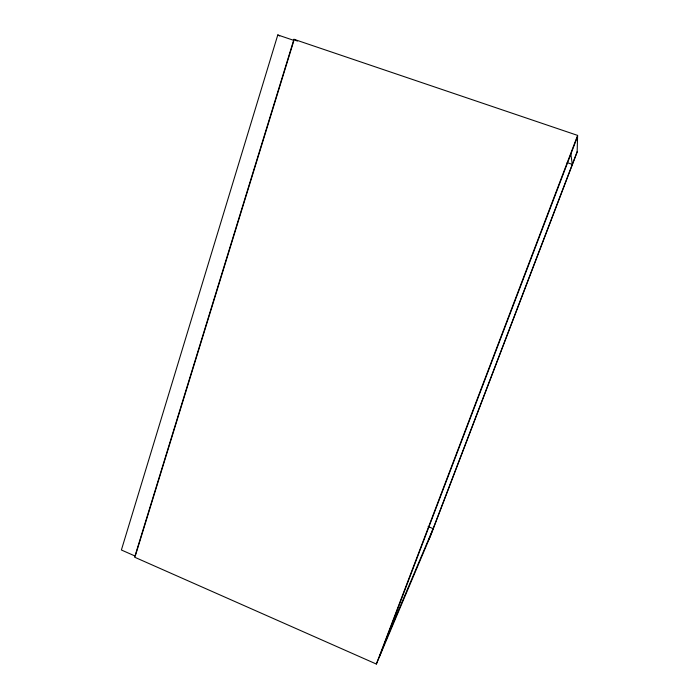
<?xml version="1.0" encoding="UTF-8"?>
<svg xmlns="http://www.w3.org/2000/svg" width="699" height="699" viewBox="0 0 699 699"><rect width="100%" height="100%" fill="white"/><g stroke="black" fill="none" stroke-linecap="round" stroke-linejoin="round"><path stroke-width="1.05" d="M577.61 135.396L577.147 152.164L430.89 534.962L376.359 664.05L134.619 557.199L293.947 39.293L577.61 135.396L376.359 664.05M135.571 555.076L293.929 40.42L277.783 34.95L121.39 549.991L135.248 556.116M379.679 656.195L577.584 136.454M429.09 539.244L577.164 151.631M384.922 642.442L433.135 528.636L428.103 526.557M567.125 162.605L572.289 164.379L570.856 154.13M277.783 34.95L279.714 35.964M293.947 39.293L297.337 41.119"/></g></svg>
